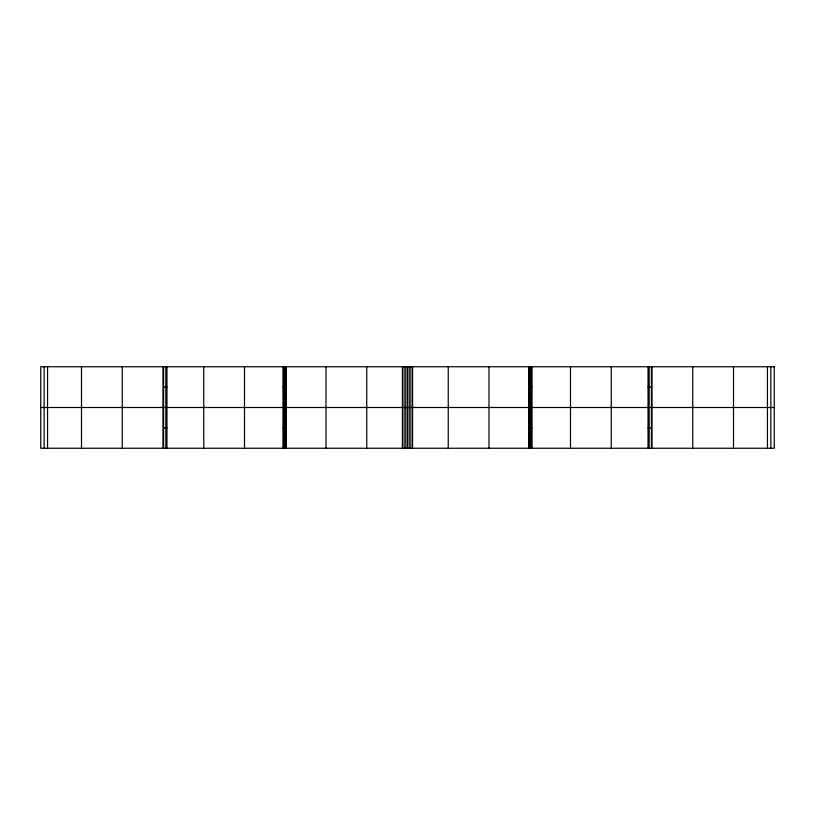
<?xml version="1.0" encoding="UTF-8"?>
<svg xmlns="http://www.w3.org/2000/svg" width="815" height="815" viewBox="0 0 815 815"><rect width="100%" height="100%" fill="white"/><g stroke="black" fill="none" stroke-linecap="round" stroke-linejoin="round"><path stroke-width="1.22" d="M163.571 387.125L166.963 387.125M282.988 387.125L286.381 387.125M528.619 387.125L532.012 387.125M648.037 387.125L651.43 387.125M40.75 407.5L774.25 407.5M163.571 427.875L166.963 427.875M282.988 427.875L286.381 427.875M528.619 427.875L532.012 427.875M648.037 427.875L651.43 427.875M770.858 366.75L770.858 448.25M767.455 366.75L767.455 448.25M733.5 366.75L733.5 448.25M692.75 366.75L692.75 448.25M652 366.75L652 448.25M651.43 366.75L651.43 448.25M649.168 366.75L649.168 448.25M648.037 366.75L648.037 448.25M611.25 366.75L611.25 448.25M570.5 366.75L570.5 448.25M532.012 366.75L532.012 448.25M530.881 366.75L530.881 448.25M529.75 366.75L529.75 448.25M528.619 366.75L528.619 448.25M489 366.75L489 448.25M448.25 366.75L448.25 448.25M412.594 366.75L412.594 448.25M410.892 366.75L410.892 448.25M409.201 366.75L409.201 448.25M407.5 366.75L407.5 448.25M405.799 366.75L405.799 448.25M404.108 366.75L404.108 448.25M402.406 366.75L402.406 448.25M366.75 366.75L366.75 448.25M326 366.75L326 448.25M286.381 366.75L286.381 448.25M285.25 366.75L285.25 448.25M284.119 366.75L284.119 448.25M282.988 366.75L282.988 448.25M244.5 366.75L244.5 448.25M203.75 366.75L203.75 448.25M166.963 366.75L166.963 448.25M165.832 366.75L165.832 448.25M163.571 366.75L163.571 448.25M163 366.75L163 448.25M122.25 366.75L122.25 448.25M81.5 366.75L81.5 448.25M47.545 366.75L47.545 448.25M44.142 366.75L44.142 448.25M774.25 366.75L40.75 366.75L40.75 448.25L774.25 448.25L774.25 366.75"/></g></svg>
